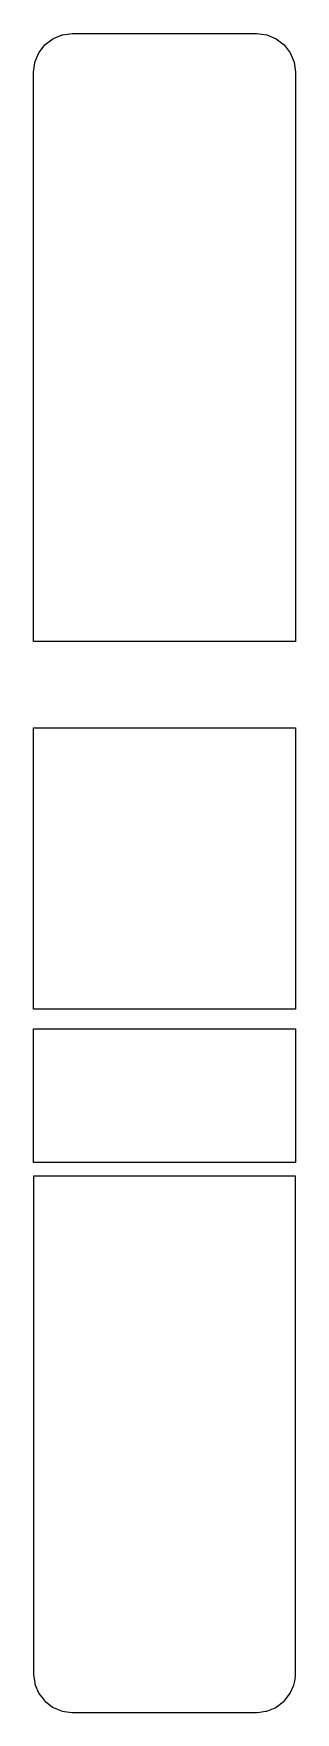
# Model space of a CAD drawing. Header units: metres. Extents: x 2.4 to 16, y -16 to 71.
import ezdxf

# ---------------------------------------------------------------- set-up
doc = ezdxf.new("R2010")
doc.units = ezdxf.units.M

msp = doc.modelspace()

# ---------------------------------------------------------------- linework, layer by layer
for p, q in [((3.013, 70.435), (3.4, 70.732)), ((3.4, 70.732), (3.432, 70.745)), ((3.432, 70.745), (3.882, 70.932)), ((3.882, 70.932), (3.916, 70.936)), ((3.916, 70.936), (4.4, 71)), ((4.4, 71), (8.417, 71)), ((8.417, 71), (13.533, 71)), ((13.533, 71), (14, 71)), ((14, 71), (14.514, 70.932)), ((14.514, 70.932), (14.518, 70.932)), ((14.518, 70.932), (14.996, 70.734)), ((14.996, 70.734), (15, 70.732)), ((15, 70.732), (15.411, 70.417)), ((2.481, 69.549), (2.668, 70)), ((2.668, 70), (2.689, 70.027)), ((2.689, 70.027), (2.986, 70.414)), ((2.986, 70.414), (3.013, 70.435)), ((15.411, 70.417), (15.414, 70.414)), ((15.414, 70.414), (15.73, 70.003)), ((15.73, 70.003), (15.732, 70)), ((15.732, 70), (15.93, 69.521)), ((2.4, 69), (2.464, 69.484)), ((2.4, 63.752), (2.4, 69)), ((2.464, 69.484), (2.468, 69.518)), ((2.468, 69.518), (2.481, 69.549)), ((15.93, 69.521), (15.932, 69.518)), ((15.932, 69.518), (15.932, 69.514)), ((15.932, 69.514), (16, 69)), ((16, 69), (16, 63.762)), ((16, 69), (16, 69)), ((2.4, 63.305), (2.4, 63.752)), ((16, 63.762), (16, 62.888)), ((2.4, 62.803), (2.4, 63.305)), ((2.4, 62.291), (2.4, 62.803)), ((16, 62.888), (16, 61.954)), ((2.4, 54.812), (2.4, 62.291)), ((16, 61.954), (16, 61.044)), ((16, 61.044), (16, 56.194)), ((16, 56.194), (16, 55.564)), ((2.4, 54.53), (2.4, 54.812)), ((16, 55.564), (16, 54.82)), ((16, 54.82), (16, 51.205)), ((2.4, 54.181), (2.4, 54.53)), ((2.4, 53.811), (2.4, 54.181)), ((2.4, 53.462), (2.4, 53.811)), ((2.4, 53.17), (2.4, 53.462)), ((2.4, 50.371), (2.4, 53.17)), ((16, 51.205), (16, 50.477)), ((16, 50.477), (16, 49.781)), ((2.4, 47.406), (2.4, 50.371)), ((16, 49.781), (16, 46.163)), ((2.4, 46.163), (2.4, 47.406)), ((2.4, 43.677), (2.4, 46.163)), ((16, 46.163), (16, 43.677)), ((2.4, 41.778), (2.4, 43.677)), ((16, 43.677), (16, 39.5)), ((2.4, 39.5), (2.4, 41.778)), ((8.959, 39.5), (2.4, 39.5)), ((16, 39.5), (8.959, 39.5)), ((2.4, 33.16), (2.4, 35.017)), ((2.4, 35.017), (9.441, 35.017)), ((9.441, 35.017), (16, 35.017)), ((16, 35.017), (16, 30.84)), ((2.4, 30.84), (2.4, 33.16)), ((2.4, 29.189), (2.4, 30.84)), ((16, 30.84), (16, 28.088)), ((2.4, 28.088), (2.4, 29.189)), ((2.4, 24.615), (2.4, 28.088)), ((16, 28.088), (16, 20.448)), ((16, 28.088), (16, 28.088)), ((2.4, 20.448), (2.4, 24.615)), ((14.399, 20.448), (2.4, 20.448)), ((16, 20.448), (14.399, 20.448)), ((2.4, 16.032), (2.4, 19.428)), ((2.4, 19.428), (4.001, 19.428)), ((4.001, 19.428), (16, 19.428)), ((16, 19.428), (16, 15.35)), ((16, 19.428), (16, 19.428)), ((2.4, 12.5), (2.4, 16.032)), ((16, 15.35), (16, 12.5)), ((3.519, 12.5), (2.4, 12.5)), ((16, 12.5), (3.519, 12.5)), ((14.881, 11.787), (2.4, 11.787)), ((2.4, 11.787), (2.4, 8.608)), ((16, 11.787), (14.881, 11.787)), ((16, 4.497), (16, 11.787)), ((2.4, 8.608), (2.4, 7.416)), ((2.4, 7.416), (2.4, 6.274)), ((2.4, 6.274), (2.4, 5.342)), ((2.4, 5.342), (2.4, 5.036)), ((2.4, 5.036), (2.4, 4.733)), ((2.4, 4.733), (2.4, -0.121)), ((16, 3.606), (16, 4.497)), ((16, 2.681), (16, 3.606)), ((16, 1.883), (16, 2.681)), ((16, -3.19), (16, 1.883)), ((2.4, -0.121), (2.4, -0.639)), ((2.4, -0.639), (2.4, -1.117)), ((2.4, -1.117), (2.4, -1.512)), ((2.4, -1.512), (2.4, -4.94)), ((16, -4.152), (16, -3.19)), ((16, -5.204), (16, -4.152)), ((2.4, -4.94), (2.4, -5.48)), ((16, -6.26), (16, -5.204)), ((2.4, -5.48), (2.4, -5.573)), ((2.4, -5.573), (2.4, -13.97)), ((16, -6.288), (16, -6.26)), ((16, -6.315), (16, -6.288)), ((16, -7.311), (16, -6.315)), ((16, -7.342), (16, -7.311)), ((16, -8.22), (16, -7.342)), ((16, -7.342), (16, -7.342)), ((16, -8.94), (16, -8.22)), ((16, -14), (16, -8.94)), ((2.4, -13.97), (2.4, -14)), ((2.4, -14), (2.404, -14.072)), ((2.404, -14.072), (2.431, -14.235)), ((2.431, -14.235), (2.462, -14.47)), ((2.462, -14.47), (2.465, -14.506)), ((2.465, -14.506), (2.468, -14.518)), ((2.468, -14.518), (2.476, -14.541)), ((2.476, -14.541), (2.657, -14.978)), ((15.732, -15), (15.906, -14.58)), ((15.906, -14.58), (15.932, -14.518)), ((15.932, -14.518), (15.958, -14.381)), ((15.958, -14.381), (15.993, -14.115)), ((15.993, -14.115), (16, -14)), ((2.657, -14.978), (2.668, -15)), ((2.668, -15), (2.674, -15.011)), ((2.674, -15.011), (2.963, -15.386)), ((2.963, -15.386), (2.986, -15.414)), ((2.986, -15.414), (3.014, -15.437)), ((3.014, -15.437), (3.391, -15.726)), ((14.999, -15.733), (15.361, -15.455)), ((15.361, -15.455), (15.414, -15.414)), ((15.414, -15.414), (15.691, -15.054)), ((15.691, -15.054), (15.732, -15)), ((3.391, -15.726), (3.401, -15.732)), ((3.401, -15.732), (3.423, -15.743)), ((3.423, -15.743), (3.86, -15.924)), ((3.86, -15.924), (3.882, -15.932)), ((3.882, -15.932), (3.894, -15.935)), ((3.894, -15.935), (4.138, -15.974)), ((4.138, -15.974), (4.4, -16)), ((4.4, -16), (8.58, -16)), ((8.58, -16), (14, -16)), ((14, -16), (14.147, -15.988)), ((14.147, -15.988), (14.451, -15.941)), ((14.451, -15.941), (14.518, -15.932)), ((14.518, -15.932), (14.937, -15.758)), ((14.937, -15.758), (14.999, -15.733))]:
    msp.add_line(p, q)

doc.saveas('drawing.dxf')
